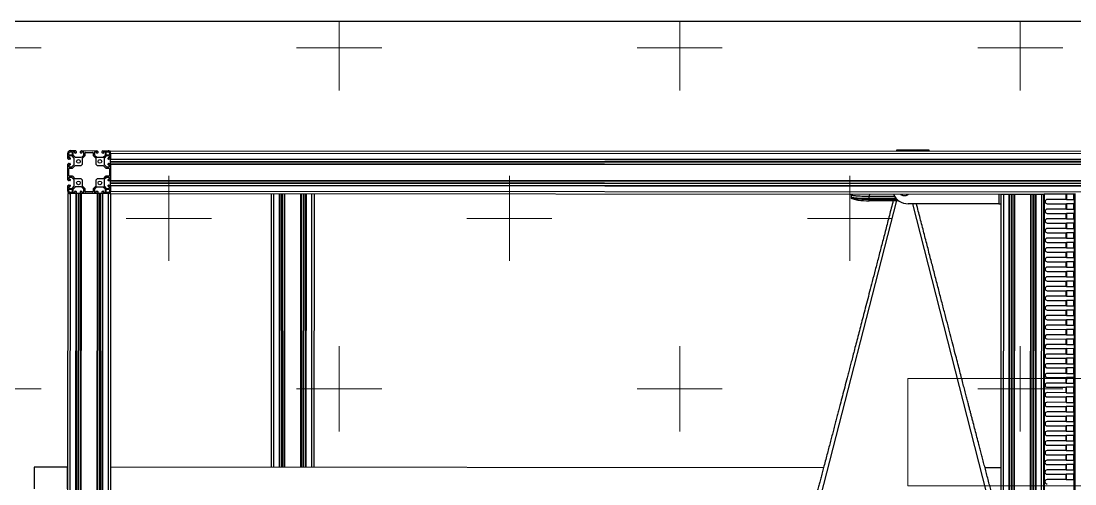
# Model space of a CAD drawing. Header units: millimetres. Extents: x 845401 to 948039, y 511594 to 550263.
# Drawn here: x 919852 to 921817, y 537275 to 538138 of the extents above; entities that cross this region are included whole.
import ezdxf

# ---------------------------------------------------------------- set-up
doc = ezdxf.new("R2010")
doc.units = ezdxf.units.MM
doc.layers.add('00', color=7, linetype='Continuous')
for name, color, linetype, lineweight in [('A-剖-0.10mm.......SECT-L01', 255, 'Continuous', 18), ('物流设备', 7, 'Continuous', 5), ('粗实线', 7, 'Continuous', 30)]:
    doc.layers.add(name, color=color, linetype=linetype, lineweight=lineweight)

# ---------------------------------------------------------------- blocks, each defined once
blk = doc.blocks.new('*U100551')
at = {"color": 2}
blk.add_lwpolyline([(0, 630), (3411, 630), (3411, 830), (0, 830)], close=True, dxfattribs=at)
for tag, p in [('设备编号', (485.2, 55.3)), ('设备高度', (489.7, -155.6))]:
    blk.add_attdef(tag, p, '', height=100)
at = {"flags": 1}
blk.add_attdef('设备类型', (12414.7, -37.1), '', height=100, dxfattribs=at)
blk = doc.blocks.new('装车区五面扫俯视图20210323')
at = {"color": 7, "linetype": 'Continuous', "lineweight": 25}
for p, q in [((142448.5, 86554.9), (142458.6, 86554.9)), ((142448.5, 86552.9), (142451.3, 86552.9)), ((142452.3, 86551.9), (142452.3, 86547.6)), ((142453.8, 86551.9), (142453.8, 86547)), ((142456.4, 86552.9), (142454.8, 86552.9)), ((142457.4, 86550.7), (142457.4, 86551.9)), ((142458.9, 86554.6), (142458.9, 86554.1)), ((142459.1, 86553.9), (142459.6, 86553.9)), ((142459.9, 86553.6), (142459.9, 86550.7)), ((142468.1, 86550.7), (142468.1, 86553.6)), ((142468.4, 86553.9), (142468.9, 86553.9)), ((142469.1, 86554.1), (142469.1, 86554.6)), ((142469.4, 86554.9), (142498.6, 86554.9)), ((142470.6, 86551.9), (142470.6, 86550.7)), ((142473.3, 86552.9), (142471.6, 86552.9)), ((142474.3, 86547), (142474.3, 86551.9)), ((142477.8, 86551.7), (142490.3, 86551.7)), ((142493.8, 86551.9), (142493.8, 86547)), ((142496.4, 86552.9), (142494.8, 86552.9)), ((142497.4, 86550.7), (142497.4, 86551.9)), ((142498.9, 86554.6), (142498.9, 86554.1)), ((142499.1, 86553.9), (142499.6, 86553.9)), ((142499.9, 86553.6), (142499.9, 86550.7)), ((142508.1, 86550.7), (142508.1, 86553.6)), ((142508.4, 86553.9), (142508.9, 86553.9)), ((142509.1, 86554.1), (142509.1, 86554.6)), ((142509.4, 86554.9), (142519.5, 86554.9)), ((142510.6, 86551.9), (142510.6, 86550.7)), ((142513.3, 86552.9), (142511.6, 86552.9)), ((142514.3, 86547), (142514.3, 86551.9)), ((142515.8, 86547.6), (142515.8, 86551.9)), ((142516.8, 86552.9), (142519.5, 86552.9)), ((142524, 86550.4), (142524, 86554.9)), ((142524, 86554.9), (145484, 86554.9)), ((144050.1, 86556.8), (143989.5, 86556.8)), ((143989.5, 86556.8), (143989.5, 86554.9)), ((144050.1, 86554.9), (144050.1, 86556.8)), ((142444, 86540.3), (142444, 86550.4)), ((142444.8, 86540), (142444.3, 86540)), ((142445, 86539.3), (142445, 86539.8)), ((142448.2, 86539), (142445.3, 86539)), ((142446, 86547.6), (142446, 86550.4)), ((142446, 86544.1), (142446, 86542.5)), ((142451.3, 86546.6), (142447, 86546.6)), ((142451.9, 86545.1), (142447, 86545.1)), ((142447, 86541.5), (142448.2, 86541.5)), ((142448.5, 86541.2), (142448.5, 86539.3)), ((142456.2, 86540.9), (142452.1, 86545.1)), ((142453.9, 86546.8), (142458, 86542.7)), ((142456.3, 86529.1), (142456.3, 86540.7)), ((142459.6, 86550.4), (142457.7, 86550.4)), ((142458.2, 86542.6), (142463.7, 86542.6)), ((142463.7, 86542.6), (142464, 86542.3)), ((142464, 86542.3), (142464.3, 86542.6)), ((142464.3, 86542.6), (142469.8, 86542.6)), ((142470.3, 86550.4), (142468.4, 86550.4)), ((142470.1, 86542.7), (142474.2, 86546.8)), ((142471.7, 86540.8), (142476.2, 86545.3)), ((142471.7, 86531.2), (142471.7, 86540.8)), ((142476.8, 86546.7), (142476.8, 86550.7)), ((142491.3, 86550.7), (142491.3, 86546.7)), ((142491.9, 86545.3), (142496.3, 86540.8)), ((142493.9, 86546.8), (142498, 86542.7)), ((142496.3, 86540.8), (142496.3, 86531.2)), ((142499.6, 86550.4), (142497.7, 86550.4)), ((142498.2, 86542.6), (142503.7, 86542.6)), ((142503.7, 86542.6), (142504, 86542.3)), ((142504, 86542.3), (142504.3, 86542.6)), ((142504.3, 86542.6), (142509.8, 86542.6)), ((142510.3, 86550.4), (142508.4, 86550.4)), ((142510.1, 86542.7), (142514.2, 86546.8)), ((142511.7, 86540.7), (142511.7, 86529.1)), ((142516, 86545.1), (142511.8, 86540.9)), ((142521, 86545.1), (142516.2, 86545.1)), ((142521, 86546.6), (142516.8, 86546.6)), ((142519.5, 86539.3), (142519.5, 86541.2)), ((142519.8, 86541.5), (142521, 86541.5)), ((142522.7, 86539), (142519.8, 86539)), ((142522, 86550.4), (142522, 86547.6)), ((142522, 86542.5), (142522, 86544.1)), ((142523, 86539.8), (142523, 86539.3)), ((142523.7, 86540), (142523.2, 86540)), ((142524, 86550.4), (142524, 86540.3)), ((142524, 86550.4), (142524, 86540)), ((142524, 86550.4), (145484, 86550.4)), ((142524, 86540), (145484, 86540)), ((142524, 86539), (142524, 86540)), ((142524, 86539), (145484, 86539)), ((142524, 86535.4), (142524, 86539)), ((142524, 86535.4), (145484, 86535.4)), ((142524, 86534.9), (142524, 86535.4)), ((142524, 86534.9), (145484, 86534.9)), ((142524, 86534.4), (142524, 86534.9)), ((142524, 86534.4), (145484, 86534.4)), ((142524, 86530.8), (142524, 86534.4)), ((142444, 86500.3), (142444, 86529.5)), ((142444.3, 86529.8), (142444.8, 86529.8)), ((142445, 86530), (142445, 86530.5)), ((142445.3, 86530.8), (142448.2, 86530.8)), ((142446, 86527.3), (142446, 86525.6)), ((142446.2, 86508.6), (142446.2, 86521.1)), ((142448.2, 86528.3), (142447, 86528.3)), ((142447, 86524.6), (142452, 86524.6)), ((142447.2, 86522.1), (142452.2, 86522.1)), ((142448.5, 86530.5), (142448.5, 86528.6)), ((142452, 86524.6), (142456.2, 86528.9)), ((142453.6, 86522.7), (142458.1, 86527.2)), ((142458.1, 86527.2), (142467.7, 86527.2)), ((142500.3, 86527.2), (142510, 86527.2)), ((142510, 86527.2), (142514.4, 86522.7)), ((142511.8, 86528.9), (142516.1, 86524.6)), ((142515.8, 86522.1), (142520.8, 86522.1)), ((142516.1, 86524.6), (142521, 86524.6)), ((142519.5, 86528.6), (142519.5, 86530.5)), ((142519.8, 86530.8), (142522.7, 86530.8)), ((142521, 86528.3), (142519.8, 86528.3)), ((142521.8, 86521.1), (142521.8, 86508.6)), ((142522, 86525.6), (142522, 86527.3)), ((142523, 86530.5), (142523, 86530)), ((142523.2, 86529.8), (142523.7, 86529.8)), ((142524, 86530.8), (145484, 86530.8)), ((142524, 86529.8), (142524, 86530.8)), ((142524, 86529.8), (145484, 86529.8)), ((142524, 86529.8), (142524, 86500)), ((142524, 86529.5), (142524, 86500.3)), ((142444.8, 86500), (142444.3, 86500)), ((142445, 86499.3), (142445, 86499.8)), ((142448.2, 86499), (142445.3, 86499)), ((142446, 86504.1), (142446, 86502.5)), ((142452, 86505.1), (142447, 86505.1)), ((142447, 86501.5), (142448.2, 86501.5)), ((142452.2, 86507.6), (142447.2, 86507.6)), ((142448.5, 86501.2), (142448.5, 86499.3)), ((142456.3, 86500.8), (142452, 86505.1)), ((142458.1, 86502.6), (142453.6, 86507.1)), ((142456.3, 86489), (142456.3, 86500.8)), ((142467.7, 86502.6), (142458.1, 86502.6)), ((142471.7, 86489), (142471.7, 86498.6)), ((142496.3, 86498.6), (142496.3, 86489)), ((142510, 86502.6), (142500.3, 86502.6)), ((142514.4, 86507.1), (142510, 86502.6)), ((142511.7, 86500.7), (142511.7, 86489.1)), ((142516.1, 86505.1), (142511.8, 86500.9)), ((142520.8, 86507.6), (142515.8, 86507.6)), ((142521, 86505.1), (142516.1, 86505.1)), ((142519.5, 86499.3), (142519.5, 86501.2)), ((142519.8, 86501.5), (142521, 86501.5)), ((142522.7, 86499), (142519.8, 86499)), ((142522, 86502.5), (142522, 86504.1)), ((142523, 86499.8), (142523, 86499.3)), ((142523.7, 86500), (142523.2, 86500)), ((142524, 86500), (145484, 86500)), ((142524, 86499), (142524, 86500)), ((142524, 86499), (145484, 86499)), ((142524, 86495.4), (142524, 86499)), ((142524, 86495.4), (145484, 86495.4)), ((142524, 86494.9), (142524, 86495.4)), ((142524, 86494.9), (145484, 86494.9)), ((142524, 86494.4), (142524, 86494.9)), ((142524, 86494.4), (145484, 86494.4)), ((142524, 86490.8), (142524, 86494.4)), ((142444, 86479.4), (142444, 86489.5)), ((142444, 86474.9), (142444, 84114.9)), ((142448.5, 86474.9), (142444, 86474.9)), ((142444.3, 86489.8), (142444.8, 86489.8)), ((142445, 86490), (142445, 86490.5)), ((142445.3, 86490.8), (142448.2, 86490.8)), ((142446, 86487.3), (142446, 86485.6)), ((142446, 86479.4), (142446, 86482.1)), ((142448.2, 86488.3), (142447, 86488.3)), ((142447, 86484.6), (142451.9, 86484.6)), ((142447, 86483.1), (142451.3, 86483.1)), ((142448.5, 86490.5), (142448.5, 86488.6)), ((142451.3, 86476.9), (142448.5, 86476.9)), ((142458.6, 86474.9), (142448.5, 86474.9)), ((142448.5, 86474.9), (142448.5, 84114.9)), ((142458.9, 86474.9), (142448.5, 86474.9)), ((142452.1, 86484.7), (142456.3, 86489)), ((142452.3, 86482.1), (142452.3, 86477.9)), ((142453.8, 86482.8), (142453.8, 86477.9)), ((142458, 86487.1), (142453.9, 86483)), ((142454.8, 86476.9), (142456.4, 86476.9)), ((142457.4, 86477.9), (142457.4, 86479.1)), ((142457.7, 86479.4), (142459.6, 86479.4)), ((142463.3, 86487.2), (142458.2, 86487.2)), ((142458.9, 86475.7), (142458.9, 86475.2)), ((142458.9, 86474.9), (142458.9, 84114.9)), ((142459.9, 86474.9), (142458.9, 86474.9)), ((142459.6, 86475.9), (142459.1, 86475.9)), ((142459.9, 86479.1), (142459.9, 86476.2)), ((142459.9, 86474.9), (142459.9, 84114.9)), ((142463.5, 86474.9), (142459.9, 86474.9)), ((142463.6, 86487.5), (142463.3, 86487.2)), ((142463.5, 86474.9), (142463.5, 84114.9)), ((142464, 86474.9), (142463.5, 86474.9)), ((142463.9, 86487.2), (142463.6, 86487.5)), ((142469.8, 86487.2), (142463.9, 86487.2)), ((142464, 86474.9), (142464, 84114.9)), ((142464.6, 86474.9), (142464, 86474.9)), ((142464.6, 86474.9), (142464.6, 84114.9)), ((142468.1, 86474.9), (142464.6, 86474.9)), ((142468.1, 86476.2), (142468.1, 86479.1)), ((142468.1, 86474.9), (142468.1, 84114.9)), ((142469.1, 86474.9), (142468.1, 86474.9)), ((142468.4, 86479.4), (142470.3, 86479.4)), ((142468.9, 86475.9), (142468.4, 86475.9)), ((142469.1, 86475.2), (142469.1, 86475.7)), ((142469.1, 86474.9), (142469.1, 84114.9)), ((142498.9, 86474.9), (142469.1, 86474.9)), ((142498.6, 86474.9), (142469.4, 86474.9)), ((142474.2, 86483), (142470.1, 86487.1)), ((142470.6, 86479.1), (142470.6, 86477.9)), ((142471.6, 86476.9), (142473.3, 86476.9)), ((142476.2, 86484.5), (142471.7, 86489)), ((142474.3, 86477.9), (142474.3, 86482.8)), ((142476.8, 86479.1), (142476.8, 86483.1)), ((142490.3, 86478.1), (142477.8, 86478.1)), ((142491.3, 86483.1), (142491.3, 86479.1)), ((142496.3, 86489), (142491.9, 86484.5)), ((142493.8, 86482.8), (142493.8, 86477.9)), ((142498, 86487.1), (142493.9, 86483)), ((142494.8, 86476.9), (142496.4, 86476.9)), ((142497.4, 86477.9), (142497.4, 86479.1)), ((142497.7, 86479.4), (142499.6, 86479.4)), ((142503.7, 86487.2), (142498.2, 86487.2)), ((142498.9, 86475.7), (142498.9, 86475.2)), ((142498.9, 86474.9), (142498.9, 84114.9)), ((142499.9, 86474.9), (142498.9, 86474.9)), ((142499.6, 86475.9), (142499.1, 86475.9)), ((142499.9, 86479.1), (142499.9, 86476.2)), ((142499.9, 86474.9), (142499.9, 84114.9)), ((142503.5, 86474.9), (142499.9, 86474.9)), ((142503.5, 86474.9), (142503.5, 84114.9)), ((142504, 86474.9), (142503.5, 86474.9)), ((142504, 86487.5), (142503.7, 86487.2)), ((142504.3, 86487.2), (142504, 86487.5)), ((142504, 86474.9), (142504, 84114.9)), ((142504.6, 86474.9), (142504, 86474.9)), ((142509.8, 86487.2), (142504.3, 86487.2)), ((142504.6, 86474.9), (142504.6, 84114.9)), ((142508.1, 86474.9), (142504.6, 86474.9)), ((142508.1, 86476.2), (142508.1, 86479.1)), ((142508.1, 86474.9), (142508.1, 84114.9)), ((142509.1, 86474.9), (142508.1, 86474.9)), ((142508.4, 86479.4), (142510.3, 86479.4)), ((142508.9, 86475.9), (142508.4, 86475.9)), ((142509.1, 86475.2), (142509.1, 86475.7)), ((142509.1, 86474.9), (142509.1, 84114.9)), ((142519.5, 86474.9), (142509.1, 86474.9)), ((142519.5, 86474.9), (142509.4, 86474.9)), ((142514.2, 86483), (142510.1, 86487.1)), ((142510.6, 86479.1), (142510.6, 86477.9)), ((142511.6, 86476.9), (142513.3, 86476.9)), ((142511.8, 86488.9), (142516, 86484.7)), ((142514.3, 86477.9), (142514.3, 86482.8)), ((142515.8, 86477.9), (142515.8, 86482.1)), ((142516.2, 86484.6), (142521, 86484.6)), ((142516.8, 86483.1), (142521, 86483.1)), ((142519.5, 86476.9), (142516.8, 86476.9)), ((142519.5, 86488.6), (142519.5, 86490.5)), ((142519.5, 86474.9), (142519.5, 84114.9)), ((142524, 86474.9), (142519.5, 86474.9)), ((142519.8, 86490.8), (142522.7, 86490.8)), ((142521, 86488.3), (142519.8, 86488.3)), ((142522, 86485.6), (142522, 86487.3)), ((142522, 86482.1), (142522, 86479.4)), ((142523, 86490.5), (142523, 86490)), ((142523.2, 86489.8), (142523.7, 86489.8)), ((142524, 86490.8), (145484, 86490.8)), ((142524, 86489.8), (142524, 86490.8)), ((142524, 86489.8), (145484, 86489.8)), ((142524, 86489.8), (142524, 86479.4)), ((142524, 86489.5), (142524, 86479.4)), ((142524, 86479.4), (145484, 86479.4)), ((142524, 86474.9), (142524, 86479.4)), ((142524, 86474.9), (142524, 84114.9)), ((142524, 86474.9), (144184, 86474.9)), ((142824, 85964.9), (142824, 86474.9)), ((142838.9, 85964.9), (142838.9, 86474.9)), ((142839.9, 85964.9), (142839.9, 86474.9)), ((142843.5, 85964.9), (142843.5, 86474.9)), ((142844, 85964.9), (142844, 86474.9)), ((142844.6, 85964.9), (142844.6, 86474.9)), ((142848.1, 85964.9), (142848.1, 86474.9)), ((142849.1, 85964.9), (142849.1, 86474.9)), ((142878.9, 85964.9), (142878.9, 86474.9)), ((142879.9, 85964.9), (142879.9, 86474.9)), ((142883.5, 85964.9), (142883.5, 86474.9)), ((142884, 85964.9), (142884, 86474.9)), ((142884.6, 85964.9), (142884.6, 86474.9)), ((142888.1, 85964.9), (142888.1, 86474.9)), ((142889.1, 85964.9), (142889.1, 86474.9)), ((142904, 85964.9), (142904, 86474.9)), ((143904.5, 86474.9), (143904.5, 86473.3)), ((143904.5, 86474.9), (143904.5, 86473.3)), ((143904.5, 86473.3), (143904.5, 86469.3)), ((143997.8, 86473.5), (143997.8, 86473.3)), ((144010.3, 86473.5), (144010.3, 86473.3)), ((144184, 86474.9), (144184, 84114.9)), ((144184, 86474.9), (144188.5, 86474.9)), ((144188.5, 86474.9), (144188.5, 84114.9)), ((144188.5, 86474.9), (144198.9, 86474.9)), ((144198.9, 86474.9), (144198.9, 84114.9)), ((144198.9, 86474.9), (144199.9, 86474.9)), ((144199.9, 86474.9), (144208.1, 86474.9)), ((144199.9, 86474.9), (144199.9, 84114.9)), ((144203.5, 86474.9), (144203.5, 84114.9)), ((144204, 86474.9), (144204, 84114.9)), ((144204.6, 86474.9), (144204.6, 84114.9)), ((144208.1, 86474.9), (144208.1, 84114.9)), ((144208.1, 86474.9), (144209.1, 86474.9)), ((144209.1, 86474.9), (144209.1, 84114.9)), ((144209.1, 86474.9), (144238.9, 86474.9)), ((144238.9, 86474.9), (144238.9, 84114.9)), ((144238.9, 86474.9), (144239.9, 86474.9)), ((144239.9, 86474.9), (144248.1, 86474.9)), ((144239.9, 86474.9), (144239.9, 84114.9)), ((144243.5, 86474.9), (144243.5, 84114.9)), ((144244, 86474.9), (144244, 84114.9)), ((144244.6, 86474.9), (144244.6, 84114.9)), ((144248.1, 86474.9), (144248.1, 84114.9)), ((144248.1, 86474.9), (144249.1, 86474.9)), ((144249.1, 86474.9), (144249.1, 84114.9)), ((144249.1, 86474.9), (144259.5, 86474.9)), ((144259.5, 86474.9), (144259.5, 84114.9)), ((144259.5, 86474.9), (144264, 86474.9)), ((144264, 84114.9), (144264, 86474.9)), ((144264, 86474.9), (144264.8, 86474.9)), ((144264.8, 86474.9), (144264.8, 84114.9)), ((144305.9, 86474.9), (144264.8, 86474.9)), ((144305.9, 86464.9), (144305.9, 86474.9)), ((144305.9, 86474.9), (144306.1, 86474.9)), ((144306.1, 86474.9), (144306.1, 86464.9)), ((144320, 86474.9), (144306.1, 86474.9)), ((144320, 86464.9), (144320, 86474.9)), ((144321, 86474.9), (144320, 86474.9)), ((144321, 84114.9), (144321, 86474.9)), ((144321, 86474.9), (144321.8, 86474.9)), ((144321.8, 86474.9), (144321.8, 84114.9)), ((144323.2, 86474.9), (144321.8, 86474.9)), ((143804.8, 85741.6), (143989.8, 86462.5)), ((143904.5, 86469.3), (143904.5, 86467)), ((143905.9, 86466.4), (143917.4, 86463.6)), ((143938.5, 86467), (143938.5, 86470.9)), ((143938.5, 86470.9), (143985.5, 86470.9)), ((143938.5, 86464.7), (143938.5, 86467)), ((143938.5, 86467), (143988.4, 86467)), ((143938.5, 86464.7), (143990.6, 86464.7)), ((143938.5, 86462.5), (143938.5, 86464.7)), ((143938.5, 86462.5), (143993.2, 86462.5)), ((143939, 86470.9), (143985.5, 86470.9)), ((144180.3, 86456.7), (144011, 86456.7)), ((144184, 85816.4), (144019.7, 86456.7)), ((144305.9, 86464.9), (144270.4, 86464.9)), ((144270.4, 86456.9), (144305.9, 86456.9)), ((144306.1, 86464.9), (144305.9, 86464.9)), ((144305.9, 86446.9), (144305.9, 86456.9)), ((144305.9, 86456.9), (144306.1, 86456.9)), ((144306.1, 86464.9), (144320, 86464.9)), ((144306.1, 86456.9), (144306.1, 86446.9)), ((144320, 86456.9), (144306.1, 86456.9)), ((144320, 86464.9), (144321, 86464.9)), ((144320, 86446.9), (144320, 86456.9)), ((144321, 86456.9), (144320, 86456.9)), ((144305.9, 86446.9), (144270.4, 86446.9)), ((144270.4, 86438.9), (144305.9, 86438.9)), ((144306.1, 86446.9), (144305.9, 86446.9)), ((144305.9, 86428.9), (144305.9, 86438.9)), ((144305.9, 86438.9), (144306.1, 86438.9)), ((144306.1, 86446.9), (144320, 86446.9)), ((144306.1, 86438.9), (144306.1, 86428.9)), ((144320, 86438.9), (144306.1, 86438.9)), ((144320, 86446.9), (144321, 86446.9)), ((144320, 86428.9), (144320, 86438.9)), ((144321, 86438.9), (144320, 86438.9)), ((144305.9, 86428.9), (144270.4, 86428.9)), ((144270.4, 86420.9), (144305.9, 86420.9)), ((144306.1, 86428.9), (144305.9, 86428.9)), ((144305.9, 86410.9), (144305.9, 86420.9)), ((144305.9, 86420.9), (144306.1, 86420.9)), ((144306.1, 86428.9), (144320, 86428.9)), ((144306.1, 86420.9), (144306.1, 86410.9)), ((144320, 86420.9), (144306.1, 86420.9)), ((144320, 86428.9), (144321, 86428.9)), ((144320, 86410.9), (144320, 86420.9)), ((144321, 86420.9), (144320, 86420.9)), ((144305.9, 86410.9), (144270.4, 86410.9)), ((144270.4, 86402.9), (144305.9, 86402.9)), ((144306.1, 86410.9), (144305.9, 86410.9)), ((144305.9, 86392.9), (144305.9, 86402.9)), ((144305.9, 86402.9), (144306.1, 86402.9)), ((144306.1, 86410.9), (144320, 86410.9)), ((144306.1, 86402.9), (144306.1, 86392.9)), ((144320, 86402.9), (144306.1, 86402.9)), ((144320, 86410.9), (144321, 86410.9)), ((144320, 86392.9), (144320, 86402.9)), ((144321, 86402.9), (144320, 86402.9)), ((144305.9, 86392.9), (144270.4, 86392.9)), ((144270.4, 86384.9), (144305.9, 86384.9)), ((144305.9, 86374.9), (144270.4, 86374.9)), ((144306.1, 86392.9), (144305.9, 86392.9)), ((144305.9, 86374.9), (144305.9, 86384.9)), ((144305.9, 86384.9), (144306.1, 86384.9)), ((144306.1, 86374.9), (144305.9, 86374.9)), ((144306.1, 86392.9), (144320, 86392.9)), ((144306.1, 86384.9), (144306.1, 86374.9)), ((144320, 86384.9), (144306.1, 86384.9)), ((144306.1, 86374.9), (144320, 86374.9)), ((144320, 86392.9), (144321, 86392.9)), ((144320, 86374.9), (144320, 86384.9)), ((144321, 86384.9), (144320, 86384.9)), ((144320, 86374.9), (144321, 86374.9)), ((144270.4, 86366.9), (144305.9, 86366.9)), ((144305.9, 86356.9), (144270.4, 86356.9)), ((144305.9, 86356.9), (144305.9, 86366.9)), ((144305.9, 86366.9), (144306.1, 86366.9)), ((144306.1, 86356.9), (144305.9, 86356.9)), ((144306.1, 86366.9), (144306.1, 86356.9)), ((144320, 86366.9), (144306.1, 86366.9)), ((144306.1, 86356.9), (144320, 86356.9)), ((144320, 86356.9), (144320, 86366.9)), ((144321, 86366.9), (144320, 86366.9)), ((144320, 86356.9), (144321, 86356.9)), ((144270.4, 86348.9), (144305.9, 86348.9)), ((144305.9, 86338.9), (144270.4, 86338.9)), ((144305.9, 86338.9), (144305.9, 86348.9)), ((144305.9, 86348.9), (144306.1, 86348.9)), ((144306.1, 86338.9), (144305.9, 86338.9)), ((144306.1, 86348.9), (144306.1, 86338.9)), ((144320, 86348.9), (144306.1, 86348.9)), ((144306.1, 86338.9), (144320, 86338.9)), ((144320, 86338.9), (144320, 86348.9)), ((144321, 86348.9), (144320, 86348.9)), ((144320, 86338.9), (144321, 86338.9)), ((144270.4, 86330.9), (144305.9, 86330.9)), ((144305.9, 86320.9), (144270.4, 86320.9)), ((144305.9, 86320.9), (144305.9, 86330.9)), ((144305.9, 86330.9), (144306.1, 86330.9)), ((144306.1, 86320.9), (144305.9, 86320.9)), ((144306.1, 86330.9), (144306.1, 86320.9)), ((144320, 86330.9), (144306.1, 86330.9)), ((144306.1, 86320.9), (144320, 86320.9)), ((144320, 86320.9), (144320, 86330.9)), ((144321, 86330.9), (144320, 86330.9)), ((144320, 86320.9), (144321, 86320.9)), ((144270.4, 86312.9), (144305.9, 86312.9)), ((144305.9, 86302.9), (144270.4, 86302.9)), ((144305.9, 86302.9), (144305.9, 86312.9)), ((144305.9, 86312.9), (144306.1, 86312.9)), ((144306.1, 86302.9), (144305.9, 86302.9)), ((144306.1, 86312.9), (144306.1, 86302.9)), ((144320, 86312.9), (144306.1, 86312.9)), ((144306.1, 86302.9), (144320, 86302.9)), ((144320, 86302.9), (144320, 86312.9)), ((144321, 86312.9), (144320, 86312.9)), ((144320, 86302.9), (144321, 86302.9)), ((144270.4, 86294.9), (144305.9, 86294.9)), ((144305.9, 86284.9), (144270.4, 86284.9)), ((144270.4, 86276.9), (144305.9, 86276.9)), ((144305.9, 86284.9), (144305.9, 86294.9)), ((144305.9, 86294.9), (144306.1, 86294.9)), ((144306.1, 86284.9), (144305.9, 86284.9)), ((144305.9, 86266.9), (144305.9, 86276.9)), ((144305.9, 86276.9), (144306.1, 86276.9)), ((144306.1, 86294.9), (144306.1, 86284.9)), ((144320, 86294.9), (144306.1, 86294.9)), ((144306.1, 86284.9), (144320, 86284.9)), ((144306.1, 86276.9), (144306.1, 86266.9)), ((144320, 86276.9), (144306.1, 86276.9)), ((144320, 86284.9), (144320, 86294.9)), ((144321, 86294.9), (144320, 86294.9)), ((144320, 86284.9), (144321, 86284.9)), ((144320, 86266.9), (144320, 86276.9)), ((144321, 86276.9), (144320, 86276.9)), ((144305.9, 86266.9), (144270.4, 86266.9)), ((144270.4, 86258.9), (144305.9, 86258.9)), ((144306.1, 86266.9), (144305.9, 86266.9)), ((144305.9, 86248.9), (144305.9, 86258.9)), ((144305.9, 86258.9), (144306.1, 86258.9)), ((144306.1, 86266.9), (144320, 86266.9)), ((144306.1, 86258.9), (144306.1, 86248.9)), ((144320, 86258.9), (144306.1, 86258.9)), ((144320, 86266.9), (144321, 86266.9)), ((144320, 86248.9), (144320, 86258.9)), ((144321, 86258.9), (144320, 86258.9)), ((144305.9, 86248.9), (144270.4, 86248.9)), ((144270.4, 86240.9), (144305.9, 86240.9)), ((144306.1, 86248.9), (144305.9, 86248.9)), ((144305.9, 86230.9), (144305.9, 86240.9)), ((144305.9, 86240.9), (144306.1, 86240.9)), ((144306.1, 86248.9), (144320, 86248.9)), ((144306.1, 86240.9), (144306.1, 86230.9)), ((144320, 86240.9), (144306.1, 86240.9)), ((144320, 86248.9), (144321, 86248.9)), ((144320, 86230.9), (144320, 86240.9)), ((144321, 86240.9), (144320, 86240.9)), ((144305.9, 86230.9), (144270.4, 86230.9)), ((144270.4, 86222.9), (144305.9, 86222.9)), ((144306.1, 86230.9), (144305.9, 86230.9)), ((144305.9, 86212.9), (144305.9, 86222.9)), ((144305.9, 86222.9), (144306.1, 86222.9)), ((144306.1, 86230.9), (144320, 86230.9)), ((144306.1, 86222.9), (144306.1, 86212.9)), ((144320, 86222.9), (144306.1, 86222.9)), ((144320, 86230.9), (144321, 86230.9)), ((144320, 86212.9), (144320, 86222.9)), ((144321, 86222.9), (144320, 86222.9)), ((144305.9, 86212.9), (144270.4, 86212.9)), ((144270.4, 86204.9), (144305.9, 86204.9)), ((144306.1, 86212.9), (144305.9, 86212.9)), ((144305.9, 86194.9), (144305.9, 86204.9)), ((144305.9, 86204.9), (144306.1, 86204.9)), ((144306.1, 86212.9), (144320, 86212.9)), ((144306.1, 86204.9), (144306.1, 86194.9)), ((144320, 86204.9), (144306.1, 86204.9)), ((144320, 86212.9), (144321, 86212.9)), ((144320, 86194.9), (144320, 86204.9)), ((144321, 86204.9), (144320, 86204.9)), ((144305.9, 86194.9), (144270.4, 86194.9)), ((144270.4, 86186.9), (144305.9, 86186.9)), ((144306.1, 86194.9), (144305.9, 86194.9)), ((144305.9, 86176.9), (144305.9, 86186.9)), ((144305.9, 86186.9), (144306.1, 86186.9)), ((144306.1, 86194.9), (144320, 86194.9)), ((144306.1, 86186.9), (144306.1, 86176.9)), ((144320, 86186.9), (144306.1, 86186.9)), ((144320, 86194.9), (144321, 86194.9)), ((144320, 86176.9), (144320, 86186.9)), ((144321, 86186.9), (144320, 86186.9)), ((144305.9, 86176.9), (144270.4, 86176.9)), ((144270.4, 86168.9), (144305.9, 86168.9)), ((144305.9, 86158.9), (144270.4, 86158.9)), ((144306.1, 86176.9), (144305.9, 86176.9)), ((144305.9, 86158.9), (144305.9, 86168.9)), ((144305.9, 86168.9), (144306.1, 86168.9)), ((144306.1, 86158.9), (144305.9, 86158.9)), ((144306.1, 86176.9), (144320, 86176.9)), ((144306.1, 86168.9), (144306.1, 86158.9)), ((144320, 86168.9), (144306.1, 86168.9)), ((144306.1, 86158.9), (144320, 86158.9)), ((144320, 86176.9), (144321, 86176.9)), ((144320, 86158.9), (144320, 86168.9)), ((144321, 86168.9), (144320, 86168.9)), ((144320, 86158.9), (144321, 86158.9)), ((144270.4, 86150.9), (144305.9, 86150.9)), ((144305.9, 86140.9), (144270.4, 86140.9)), ((144305.9, 86140.9), (144305.9, 86150.9)), ((144305.9, 86150.9), (144306.1, 86150.9)), ((144306.1, 86140.9), (144305.9, 86140.9)), ((144306.1, 86150.9), (144306.1, 86140.9)), ((144320, 86150.9), (144306.1, 86150.9)), ((144306.1, 86140.9), (144320, 86140.9)), ((144320, 86140.9), (144320, 86150.9)), ((144321, 86150.9), (144320, 86150.9)), ((144320, 86140.9), (144321, 86140.9)), ((144270.4, 86132.9), (144305.9, 86132.9)), ((144305.9, 86122.9), (144270.4, 86122.9)), ((144305.9, 86122.9), (144305.9, 86132.9)), ((144305.9, 86132.9), (144306.1, 86132.9)), ((144306.1, 86122.9), (144305.9, 86122.9)), ((144306.1, 86132.9), (144306.1, 86122.9)), ((144320, 86132.9), (144306.1, 86132.9)), ((144306.1, 86122.9), (144320, 86122.9)), ((144320, 86122.9), (144320, 86132.9)), ((144321, 86132.9), (144320, 86132.9)), ((144320, 86122.9), (144321, 86122.9)), ((144270.4, 86114.9), (144305.9, 86114.9)), ((144305.9, 86104.9), (144270.4, 86104.9)), ((144305.9, 86104.9), (144305.9, 86114.9)), ((144305.9, 86114.9), (144306.1, 86114.9)), ((144306.1, 86104.9), (144305.9, 86104.9)), ((144306.1, 86114.9), (144306.1, 86104.9)), ((144320, 86114.9), (144306.1, 86114.9)), ((144306.1, 86104.9), (144320, 86104.9)), ((144320, 86104.9), (144320, 86114.9)), ((144321, 86114.9), (144320, 86114.9)), ((144320, 86104.9), (144321, 86104.9)), ((144270.4, 86096.9), (144305.9, 86096.9)), ((144305.9, 86086.9), (144270.4, 86086.9)), ((144305.9, 86086.9), (144305.9, 86096.9)), ((144305.9, 86096.9), (144306.1, 86096.9)), ((144306.1, 86086.9), (144305.9, 86086.9)), ((144306.1, 86096.9), (144306.1, 86086.9)), ((144320, 86096.9), (144306.1, 86096.9)), ((144306.1, 86086.9), (144320, 86086.9)), ((144320, 86086.9), (144320, 86096.9)), ((144321, 86096.9), (144320, 86096.9)), ((144320, 86086.9), (144321, 86086.9)), ((144270.4, 86078.9), (144305.9, 86078.9)), ((144305.9, 86068.9), (144270.4, 86068.9)), ((144270.4, 86060.9), (144305.9, 86060.9)), ((144305.9, 86068.9), (144305.9, 86078.9)), ((144305.9, 86078.9), (144306.1, 86078.9)), ((144306.1, 86068.9), (144305.9, 86068.9)), ((144305.9, 86050.9), (144305.9, 86060.9)), ((144305.9, 86060.9), (144306.1, 86060.9)), ((144306.1, 86078.9), (144306.1, 86068.9)), ((144320, 86078.9), (144306.1, 86078.9)), ((144306.1, 86068.9), (144320, 86068.9)), ((144306.1, 86060.9), (144306.1, 86050.9)), ((144320, 86060.9), (144306.1, 86060.9)), ((144320, 86068.9), (144320, 86078.9)), ((144321, 86078.9), (144320, 86078.9)), ((144320, 86068.9), (144321, 86068.9)), ((144320, 86050.9), (144320, 86060.9)), ((144321, 86060.9), (144320, 86060.9)), ((144305.9, 86050.9), (144270.4, 86050.9)), ((144270.4, 86042.9), (144305.9, 86042.9)), ((144306.1, 86050.9), (144305.9, 86050.9)), ((144305.9, 86032.9), (144305.9, 86042.9)), ((144305.9, 86042.9), (144306.1, 86042.9)), ((144306.1, 86050.9), (144320, 86050.9)), ((144306.1, 86042.9), (144306.1, 86032.9)), ((144320, 86042.9), (144306.1, 86042.9)), ((144320, 86050.9), (144321, 86050.9)), ((144320, 86032.9), (144320, 86042.9)), ((144321, 86042.9), (144320, 86042.9)), ((144305.9, 86032.9), (144270.4, 86032.9)), ((144270.4, 86024.9), (144305.9, 86024.9)), ((144306.1, 86032.9), (144305.9, 86032.9)), ((144305.9, 86014.9), (144305.9, 86024.9)), ((144305.9, 86024.9), (144306.1, 86024.9)), ((144306.1, 86032.9), (144320, 86032.9)), ((144306.1, 86024.9), (144306.1, 86014.9)), ((144320, 86024.9), (144306.1, 86024.9)), ((144320, 86032.9), (144321, 86032.9)), ((144320, 86014.9), (144320, 86024.9)), ((144321, 86024.9), (144320, 86024.9)), ((144305.9, 86014.9), (144270.4, 86014.9)), ((144270.4, 86006.9), (144305.9, 86006.9)), ((144306.1, 86014.9), (144305.9, 86014.9)), ((144305.9, 85996.9), (144305.9, 86006.9)), ((144305.9, 86006.9), (144306.1, 86006.9)), ((144306.1, 86014.9), (144320, 86014.9)), ((144306.1, 86006.9), (144306.1, 85996.9)), ((144320, 86006.9), (144306.1, 86006.9)), ((144320, 86014.9), (144321, 86014.9)), ((144320, 85996.9), (144320, 86006.9)), ((144321, 86006.9), (144320, 86006.9)), ((144305.9, 85996.9), (144270.4, 85996.9)), ((144270.4, 85988.9), (144305.9, 85988.9)), ((144306.1, 85996.9), (144305.9, 85996.9)), ((144305.9, 85978.9), (144305.9, 85988.9)), ((144305.9, 85988.9), (144306.1, 85988.9)), ((144306.1, 85996.9), (144320, 85996.9)), ((144306.1, 85988.9), (144306.1, 85978.9)), ((144320, 85988.9), (144306.1, 85988.9)), ((144320, 85996.9), (144321, 85996.9)), ((144320, 85978.9), (144320, 85988.9)), ((144321, 85988.9), (144320, 85988.9)), ((142381.5, 85964.9), (142381.5, 85924.9)), ((142444, 85964.9), (142381.5, 85964.9)), ((142444, 85964.9), (142381.5, 85964.9)), ((142444, 85924.9), (142444, 85964.9)), ((143853.5, 85964.9), (142524, 85964.9)), ((144184, 85964.9), (144154.6, 85964.9)), ((144305.9, 85978.9), (144270.4, 85978.9)), ((144270.4, 85970.9), (144305.9, 85970.9)), ((144306.1, 85978.9), (144305.9, 85978.9)), ((144305.9, 85960.9), (144305.9, 85970.9)), ((144305.9, 85970.9), (144306.1, 85970.9)), ((144306.1, 85978.9), (144320, 85978.9)), ((144306.1, 85970.9), (144306.1, 85960.9)), ((144320, 85970.9), (144306.1, 85970.9)), ((144320, 85978.9), (144321, 85978.9)), ((144320, 85960.9), (144320, 85970.9)), ((144321, 85970.9), (144320, 85970.9)), ((144305.9, 85960.9), (144270.4, 85960.9)), ((144270.4, 85952.9), (144305.9, 85952.9)), ((144305.9, 85942.9), (144270.4, 85942.9)), ((144306.1, 85960.9), (144305.9, 85960.9)), ((144305.9, 85942.9), (144305.9, 85952.9)), ((144305.9, 85952.9), (144306.1, 85952.9)), ((144306.1, 85942.9), (144305.9, 85942.9)), ((144306.1, 85960.9), (144320, 85960.9)), ((144306.1, 85952.9), (144306.1, 85942.9)), ((144320, 85952.9), (144306.1, 85952.9)), ((144306.1, 85942.9), (144320, 85942.9)), ((144320, 85960.9), (144321, 85960.9)), ((144320, 85942.9), (144320, 85952.9)), ((144321, 85952.9), (144320, 85952.9)), ((144320, 85942.9), (144321, 85942.9))]:
    blk.add_line(p, q, dxfattribs=at)
at = {"color": 8, "linetype": 'Continuous', "lineweight": 25}
for p, q in [((142828.5, 85964.9), (142828.5, 86474.9)), ((142899.5, 85964.9), (142899.5, 86474.9)), ((143904.5, 86473.3), (143904.8, 86474.9)), ((143939, 86470.9), (143939.7, 86474.9)), ((144180.3, 86474.9), (144180.3, 86456.7))]:
    blk.add_line(p, q, dxfattribs=at)
at = {"color": 7, "linetype": 'Continuous', "lineweight": 25, "flags": 128}
for points in [[(144019.4, 86556.4), (144019, 86556.4), (144018.5, 86556.4), (144018.3, 86556.4), (144018.2, 86556.4), (144018.3, 86556.5), (144018.5, 86556.5), (144019, 86556.5), (144019.4, 86556.5), (144019.9, 86556.5), (144020.3, 86556.5), (144020.6, 86556.5), (144020.7, 86556.4), (144020.6, 86556.4), (144020.3, 86556.4), (144019.9, 86556.4), (144019.4, 86556.4)], [(144019.4, 86555), (144019, 86555), (144018.5, 86555), (144018.3, 86555), (144018.2, 86555), (144018.3, 86555.1), (144018.5, 86555.1), (144019, 86555.1), (144019.4, 86555.1), (144019.9, 86555.1), (144020.3, 86555.1), (144020.6, 86555.1), (144020.7, 86555), (144020.6, 86555), (144020.3, 86555), (144019.9, 86555), (144019.4, 86555)], [(144048.1, 86555.7), (144047.7, 86555.7), (144047.2, 86555.7), (144047, 86555.7), (144046.9, 86555.7), (144047, 86555.8), (144047.2, 86555.8), (144047.7, 86555.8), (144048.1, 86555.8), (144048.6, 86555.8), (144049, 86555.8), (144049.3, 86555.8), (144049.4, 86555.7), (144049.3, 86555.7), (144049, 86555.7), (144048.6, 86555.7), (144048.1, 86555.7)], [(143904.5, 86473.3), (143904.7, 86473.1), (143905.3, 86472.8), (143906.2, 86472.6), (143907.5, 86472.4), (143909.1, 86472.1), (143911, 86471.9), (143913.3, 86471.7), (143915.8, 86471.6), (143918.5, 86471.4), (143921.5, 86471.3), (143924.7, 86471.1), (143928, 86471.1), (143931.5, 86471), (143935, 86471), (143938.5, 86470.9)], [(143904.5, 86469.3), (143904.7, 86469.1), (143905.3, 86468.8), (143906.2, 86468.6), (143907.5, 86468.4), (143909.1, 86468.1), (143911, 86467.9), (143913.3, 86467.7), (143915.8, 86467.6), (143918.5, 86467.4), (143921.5, 86467.3), (143924.7, 86467.2), (143928, 86467.1), (143931.5, 86467), (143935, 86467), (143938.5, 86467)], [(143904.5, 86469.3), (143904.7, 86469.1), (143905.3, 86468.8), (143906.2, 86468.6), (143907.5, 86468.4), (143909.1, 86468.1), (143911, 86467.9), (143913.3, 86467.7), (143915.8, 86467.6), (143918.5, 86467.4), (143921.5, 86467.3), (143924.7, 86467.2), (143928, 86467.1), (143931.5, 86467), (143935, 86467), (143938.5, 86467)], [(143938.5, 86464.7), (143935, 86464.7), (143931.5, 86464.7), (143928, 86464.8), (143924.7, 86464.9), (143921.5, 86465), (143918.5, 86465.1), (143915.8, 86465.3), (143913.3, 86465.4), (143911, 86465.6), (143909.1, 86465.8), (143907.5, 86466.1), (143906.2, 86466.3), (143905.3, 86466.5), (143904.7, 86466.8), (143904.5, 86467)]]:
    blk.add_lwpolyline(points, dxfattribs=at)
at = {"color": 7, "linetype": 'Continuous', "lineweight": 25}
for centre in [(142464, 86534.9), (142504, 86534.9), (142464, 86494.9), (142504, 86494.9)]:
    blk.add_circle(centre, 3.4, dxfattribs=at)
for centre, radius, start, end in [((142448.5, 86550.4), 4.5, 90, 180), ((142448.5, 86550.4), 2.5, 90, 180), ((142451.3, 86551.9), 1, 0, 90), ((142454.8, 86551.9), 1, 90, 180), ((142456.4, 86551.9), 1, 0, 90), ((142458.6, 86554.6), 0.3, 0, 90), ((142459.1, 86554.1), 0.2, 180, 270), ((142459.6, 86553.6), 0.3, 0, 90), ((142468.4, 86553.6), 0.3, 90, 180), ((142468.9, 86554.1), 0.2, 270, 0), ((142469.4, 86554.6), 0.3, 90, 180), ((142471.6, 86551.9), 1, 90, 180), ((142473.3, 86551.9), 1, 0, 90), ((142477.8, 86550.7), 1, 90, 180), ((142490.3, 86550.7), 1, 0, 90), ((142494.8, 86551.9), 1, 90, 180), ((142496.4, 86551.9), 1, 0, 90), ((142498.6, 86554.6), 0.3, 0, 90), ((142499.1, 86554.1), 0.2, 180, 270), ((142499.6, 86553.6), 0.3, 0, 90), ((142508.4, 86553.6), 0.3, 90, 180), ((142508.9, 86554.1), 0.2, 270, 0), ((142509.4, 86554.6), 0.3, 90, 180), ((142511.6, 86551.9), 1, 90, 180), ((142513.3, 86551.9), 1, 0, 90), ((142516.8, 86551.9), 1, 90, 180), ((142519.5, 86550.4), 4.5, 0, 90), ((142519.5, 86550.4), 2.5, 0, 90), ((142444.3, 86540.3), 0.3, 180, 270), ((142444.8, 86539.8), 0.2, 0, 90), ((142445.3, 86539.3), 0.3, 180, 270), ((142447, 86547.6), 1, 180, 270), ((142447, 86544.1), 1, 90, 180), ((142447, 86542.5), 1, 180, 270), ((142448.2, 86541.2), 0.3, 0, 90), ((142448.2, 86539.3), 0.3, 270, 0), ((142451.3, 86547.6), 1, 270, 0), ((142451.9, 86544.8), 0.3, 45, 90), ((142454.1, 86547), 0.3, 180, 225), ((142456, 86540.7), 0.3, 0, 45), ((142457.7, 86550.7), 0.3, 180, 270), ((142458.2, 86542.9), 0.3, 225, 270), ((142459.6, 86550.7), 0.3, 270, 0), ((142468.4, 86550.7), 0.3, 180, 270), ((142469.8, 86542.9), 0.3, 270, 315), ((142470.3, 86550.7), 0.3, 270, 0), ((142474, 86547), 0.3, 315, 0), ((142474.8, 86546.7), 2, 315, 0), ((142493.3, 86546.7), 2, 180, 225), ((142494.1, 86547), 0.3, 180, 225), ((142497.7, 86550.7), 0.3, 180, 270), ((142498.2, 86542.9), 0.3, 225, 270), ((142499.6, 86550.7), 0.3, 270, 0), ((142508.4, 86550.7), 0.3, 180, 270), ((142509.8, 86542.9), 0.3, 270, 315), ((142510.3, 86550.7), 0.3, 270, 0), ((142512, 86540.7), 0.3, 135, 180), ((142514, 86547), 0.3, 315, 0), ((142516.8, 86547.6), 1, 180, 270), ((142516.2, 86544.8), 0.3, 90, 135), ((142519.8, 86541.2), 0.3, 90, 180), ((142519.8, 86539.3), 0.3, 180, 270), ((142521, 86547.6), 1, 270, 0), ((142521, 86544.1), 1, 0, 90), ((142521, 86542.5), 1, 270, 0), ((142522.7, 86539.3), 0.3, 270, 0), ((142523.2, 86539.8), 0.2, 90, 180), ((142523.7, 86540.3), 0.3, 270, 0), ((142444.3, 86529.5), 0.3, 90, 180), ((142444.8, 86530), 0.2, 270, 0), ((142445.3, 86530.5), 0.3, 90, 180), ((142447, 86527.3), 1, 90, 180), ((142447, 86525.6), 1, 180, 270), ((142447.2, 86521.1), 1, 90, 180), ((142448.2, 86530.5), 0.3, 0, 90), ((142448.2, 86528.6), 0.3, 270, 0), ((142452.2, 86524.1), 2, 270, 315), ((142456, 86529.1), 0.3, 315, 0), ((142467.7, 86531.2), 4, 270, 0), ((142500.3, 86531.2), 4, 180, 270), ((142512, 86529.1), 0.3, 180, 225), ((142515.8, 86524.1), 2, 225, 270), ((142519.8, 86530.5), 0.3, 90, 180), ((142519.8, 86528.6), 0.3, 180, 270), ((142520.8, 86521.1), 1, 0, 90), ((142521, 86527.3), 1, 0, 90), ((142521, 86525.6), 1, 270, 0), ((142522.7, 86530.5), 0.3, 0, 90), ((142523.2, 86530), 0.2, 180, 270), ((142523.7, 86529.5), 0.3, 0, 90), ((142444.3, 86500.3), 0.3, 180, 270), ((142444.8, 86499.8), 0.2, 0, 90), ((142445.3, 86499.3), 0.3, 180, 270), ((142447, 86504.1), 1, 90, 180), ((142447, 86502.5), 1, 180, 270), ((142447.2, 86508.6), 1, 180, 270), ((142448.2, 86501.2), 0.3, 0, 90), ((142448.2, 86499.3), 0.3, 270, 0), ((142452.2, 86505.6), 2, 45, 90), ((142467.7, 86498.6), 4, 0, 90), ((142500.3, 86498.6), 4, 90, 180), ((142512, 86500.7), 0.3, 135, 180), ((142515.8, 86505.6), 2, 90, 135), ((142519.8, 86501.2), 0.3, 90, 180), ((142519.8, 86499.3), 0.3, 180, 270), ((142520.8, 86508.6), 1, 270, 0), ((142521, 86504.1), 1, 0, 90), ((142521, 86502.5), 1, 270, 0), ((142522.7, 86499.3), 0.3, 270, 0), ((142523.2, 86499.8), 0.2, 90, 180), ((142523.7, 86500.3), 0.3, 270, 0), ((142444.3, 86489.5), 0.3, 90, 180), ((142448.5, 86479.4), 4.5, 180, 270), ((142444.8, 86490), 0.2, 270, 0), ((142445.3, 86490.5), 0.3, 90, 180), ((142447, 86487.3), 1, 90, 180), ((142447, 86485.6), 1, 180, 270), ((142447, 86482.1), 1, 90, 180), ((142448.5, 86479.4), 2.5, 180, 270), ((142448.2, 86490.5), 0.3, 0, 90), ((142448.2, 86488.6), 0.3, 270, 0), ((142451.3, 86482.1), 1, 0, 90), ((142451.3, 86477.9), 1, 270, 0), ((142451.9, 86484.9), 0.3, 270, 315), ((142454.1, 86482.8), 0.3, 135, 180), ((142454.8, 86477.9), 1, 180, 270), ((142456.4, 86477.9), 1, 270, 0), ((142457.7, 86479.1), 0.3, 90, 180), ((142458.2, 86486.9), 0.3, 90, 135), ((142458.6, 86475.2), 0.3, 270, 0), ((142459.1, 86475.7), 0.2, 90, 180), ((142459.6, 86479.1), 0.3, 0, 90), ((142459.6, 86476.2), 0.3, 270, 0), ((142468.4, 86479.1), 0.3, 90, 180), ((142468.4, 86476.2), 0.3, 180, 270), ((142468.9, 86475.7), 0.2, 0, 90), ((142469.4, 86475.2), 0.3, 180, 270), ((142469.8, 86486.9), 0.3, 45, 90), ((142470.3, 86479.1), 0.3, 0, 90), ((142471.6, 86477.9), 1, 180, 270), ((142473.3, 86477.9), 1, 270, 0), ((142474, 86482.8), 0.3, 0, 45), ((142474.8, 86483.1), 2, 0, 45), ((142477.8, 86479.1), 1, 180, 270), ((142490.3, 86479.1), 1, 270, 0), ((142493.3, 86483.1), 2, 135, 180), ((142494.1, 86482.8), 0.3, 135, 180), ((142494.8, 86477.9), 1, 180, 270), ((142496.4, 86477.9), 1, 270, 0), ((142497.7, 86479.1), 0.3, 90, 180), ((142498.2, 86486.9), 0.3, 90, 135), ((142498.6, 86475.2), 0.3, 270, 0), ((142499.1, 86475.7), 0.2, 90, 180), ((142499.6, 86479.1), 0.3, 0, 90), ((142499.6, 86476.2), 0.3, 270, 0), ((142508.4, 86479.1), 0.3, 90, 180), ((142508.4, 86476.2), 0.3, 180, 270), ((142508.9, 86475.7), 0.2, 360, 90), ((142509.4, 86475.2), 0.3, 180, 270), ((142509.8, 86486.9), 0.3, 45, 90), ((142510.3, 86479.1), 0.3, 0, 90), ((142511.6, 86477.9), 1, 180, 270), ((142512, 86489.1), 0.3, 180, 225), ((142513.3, 86477.9), 1, 270, 0), ((142514, 86482.8), 0.3, 0, 45), ((142516.8, 86482.1), 1, 90, 180), ((142516.8, 86477.9), 1, 180, 270), ((142516.2, 86484.9), 0.3, 225, 270), ((142519.8, 86490.5), 0.3, 90, 180), ((142519.8, 86488.6), 0.3, 180, 270), ((142519.5, 86479.4), 4.5, 270, 0), ((142519.5, 86479.4), 2.5, 270, 0), ((142521, 86487.3), 1, 0, 90), ((142521, 86485.6), 1, 270, 0), ((142521, 86482.1), 1, 0, 90), ((142522.7, 86490.5), 0.3, 0, 90), ((142523.2, 86490), 0.2, 180, 270), ((142523.7, 86489.5), 0.3, 0, 90), ((144011, 86486.7), 30, 203.1008, 270.0394), ((143998.7, 86475.3), 2.24, 190.2534, 245.0921), ((143998.7, 86475.5), 2.25, 195.7493, 245.0814), ((144004, 86486.9), 14.8, 245.0577, 294.9423), ((144004, 86486.7), 14.8, 245.057, 294.943), ((144009.3, 86475.3), 2.24, 294.9079, 349.7466), ((144009.3, 86475.5), 2.25, 294.9186, 344.2507), ((143935, 86596.5), 134.1, 262.4802, 271.5281), ((144181.2, 86470.3), 13.6, 266.0896, 281.8927), ((144270.4, 86460.9), 4, 90, 270), ((144270.4, 86442.9), 4, 90, 270), ((144270.4, 86424.9), 4, 90, 270), ((144270.4, 86406.9), 4, 90, 270), ((144270.4, 86388.9), 4, 90, 270), ((144270.4, 86370.9), 4, 90, 270), ((144270.4, 86352.9), 4, 90, 270), ((144270.4, 86334.9), 4, 90, 270), ((144270.4, 86316.9), 4, 90, 270), ((144270.4, 86298.9), 4, 90, 270), ((144270.4, 86280.9), 4, 90, 270), ((144270.4, 86262.9), 4, 90, 270), ((144270.4, 86244.9), 4, 90, 270), ((144270.4, 86226.9), 4, 90, 270), ((144270.4, 86208.9), 4, 90, 270), ((144270.4, 86190.9), 4, 90, 270), ((144270.4, 86172.9), 4, 90, 270), ((144270.4, 86154.9), 4, 90, 270), ((144270.4, 86136.9), 4, 90, 270), ((144270.4, 86118.9), 4, 90, 270), ((144270.4, 86100.9), 4, 90, 270), ((144270.4, 86082.9), 4, 90, 270), ((144270.4, 86064.9), 4, 90, 270), ((144270.4, 86046.9), 4, 90, 270), ((144270.4, 86028.9), 4, 90, 270), ((144270.4, 86010.9), 4, 90, 270), ((144270.4, 85992.9), 4, 90, 270), ((144270.4, 85974.9), 4, 90, 270), ((144270.4, 85956.9), 4, 90, 270), ((144270.4, 85938.9), 4, 90, 270)]:
    blk.add_arc(centre, radius, start, end, dxfattribs=at)
for points, knots in [([(143904.5, 86473.3), (143904.6, 86473.3), (143904.6, 86473.1), (143905.1, 86472.9), (143905.9, 86472.7), (143906.9, 86472.4), (143908.4, 86472.2), (143910.1, 86472), (143912.2, 86471.8), (143913.7, 86471.7), (143914.6, 86471.6), (143914.6, 86471.6)], [0, 0, 0, 0, 0.124862, 0.246904, 0.366165, 0.482689, 0.613566, 0.74334, 0.872084, 0.999878, 1, 1, 1, 1]), ([(143983.1, 86462.5), (143982.8, 86461.3), (143980.1, 86450.9), (143975.2, 86431.8), (143968.4, 86405.6), (143961.9, 86380.6), (143955.7, 86356.7), (143949.8, 86333.9), (143944.3, 86312.8), (143939.3, 86293.4), (143934.6, 86275.5), (143930.2, 86258.5), (143926.1, 86242.5), (143922.2, 86227.4), (143918.4, 86212.9), (143914.7, 86199), (143911.3, 86185.7), (143908.1, 86173.6), (143905.2, 86162.4), (143902.5, 86152), (143899.9, 86142), (143896.7, 86129.7), (143892.9, 86115.2), (143888.6, 86098.8), (143885, 86084.9), (143882, 86073.5), (143879.5, 86064.1), (143877.1, 86054.7), (143874.5, 86045), (143871.9, 86034.8), (143869.2, 86024.4), (143866.4, 86013.8), (143863.6, 86003.1), (143860.6, 85991.9), (143857.5, 85980), (143854.5, 85968.6), (143851.6, 85957.6), (143849, 85947.7), (143846.5, 85938.4), (143844.6, 85931), (143843, 85925.2), (143841.8, 85920.7), (143840.8, 85916.6), (143839.7, 85912.8), (143838.7, 85908.9), (143837.7, 85905.1), (143836.6, 85901), (143835.5, 85896.7), (143834.3, 85892.2), (143833, 85887.6), (143831.8, 85882.9), (143830.5, 85878.2), (143829.2, 85873.3), (143827.9, 85868.4), (143826.5, 85863.3), (143825.6, 85859.9), (143825.2, 85858.2)], [0, 0, 0, 0, 0.0051093, 0.0432101, 0.0797864, 0.1148422, 0.1483785, 0.1803932, 0.2108825, 0.237486, 0.2627975, 0.2868108, 0.3095196, 0.3309175, 0.3509982, 0.3713948, 0.3902097, 0.4074369, 0.423072, 0.4375217, 0.4516262, 0.4654117, 0.4898598, 0.5132464, 0.5355798, 0.549248, 0.5624964, 0.5760051, 0.5904689, 0.6059539, 0.6225291, 0.6392211, 0.6570098, 0.6759156, 0.6959495, 0.7171411, 0.7348458, 0.7526585, 0.7693048, 0.7847423, 0.7938234, 0.8024216, 0.8105356, 0.8181649, 0.8258772, 0.8352199, 0.8458369, 0.8577827, 0.8711078, 0.8858612, 0.9020909, 0.9187895, 0.9368858, 0.9564229, 0.9774456, 1, 1, 1, 1]), ([(144167.4, 85916.3), (144167.2, 85917.2), (144166.6, 85919.2), (144165.7, 85922.6), (144164.1, 85928.7), (144161.8, 85937.3), (144158.9, 85948.3), (144156, 85959.3), (144153.3, 85969.7), (144150.6, 85979.9), (144148, 85989.7), (144145.5, 85999.2), (144142.7, 86009.9), (144139.6, 86022), (144136.1, 86035.3), (144133.1, 86046.5), (144130.8, 86055.4), (144129, 86062.3), (144127.2, 86069.1), (144125.4, 86076), (144123.4, 86083.6), (144121.2, 86092.2), (144118.7, 86101.7), (144116, 86112), (144113.1, 86123.1), (144110, 86135.1), (144106.5, 86148.3), (144102.9, 86162.4), (144098.8, 86178.1), (144094.3, 86195.4), (144089.4, 86214.3), (144084.1, 86234.5), (144078.5, 86255.9), (144072.7, 86278.5), (144066.5, 86302.3), (144060.2, 86326.7), (144053.7, 86351.5), (144047.2, 86376.6), (144040.4, 86402.8), (144033.5, 86429.6), (144028.8, 86447.7), (144026.5, 86456.7)], [0, 0, 0, 0, 0.00609, 0.015445, 0.025133, 0.049294, 0.075316, 0.098561, 0.120952, 0.142185, 0.162303, 0.181346, 0.199352, 0.225942, 0.251516, 0.276203, 0.289306, 0.302159, 0.314767, 0.32715, 0.340747, 0.356468, 0.374312, 0.392528, 0.412519, 0.43428, 0.457808, 0.483098, 0.510146, 0.541652, 0.575242, 0.610909, 0.648651, 0.688466, 0.73035, 0.774305, 0.816415, 0.860266, 0.905861, 0.953205, 1, 1, 1, 1])]:
    blk.add_open_spline(points, degree=3, knots=knots, dxfattribs=at)
blk = doc.blocks.new('C线')
at = {"color": 4, "rotation": 359.9712527628268}
blk.add_blockref('装车区五面扫俯视图20210323', (859321.4, 390250.7, 12.7), dxfattribs=at)
at = {"layer": '物流设备', "color": 0}
blk.add_blockref('*U100551', (1003375, 475479.9, 12.7), dxfattribs=at)
blk = doc.blocks.new('BC线平台')
at = {"layer": 'A-剖-0.10mm.......SECT-L01'}
h = blk.add_hatch(dxfattribs=at)
h.set_pattern_fill('CROSS', color=2, scale=50)
h.set_pattern_definition([(0, (691447.87, 341554.85), (317.5, 317.5), [158.75, -476.25]), (90, (691527.24, 341475.47), (-317.5, 317.5), [158.75, -476.25])])
h.paths.add_polyline_path([(791174.1, 370096.4), (802932, 370096.4), (802932, 366396.4), (791174.1, 366396.4)])
at = {"layer": '粗实线', "elevation": 1}
blk.add_lwpolyline([(791174.1, 370096.4), (802932, 370096.4), (802932, 366396.4), (791174.1, 366396.4)], close=True, dxfattribs=at)

msp = doc.modelspace()

# ---------------------------------------------------------------- block references
at = {"layer": '00'}
for name, p in [('BC线平台', (120688.3, 168041.3, -1)), ('C线', (-81869.8, 61162.2))]:
    msp.add_blockref(name, p, dxfattribs=at)

doc.saveas('drawing.dxf')
